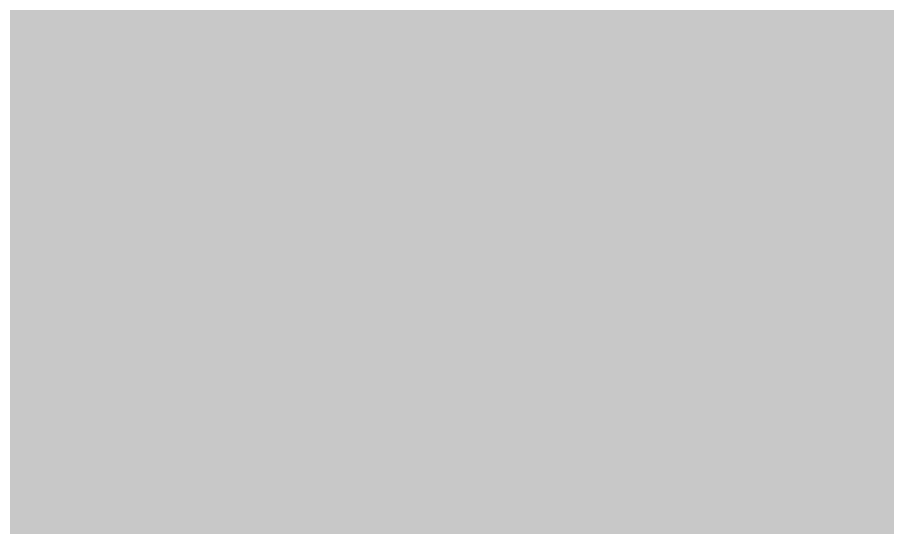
# Model space of a CAD drawing. Extents: x -23 to 289, y -67 to 135.
# Drawn here: x 139.2962 to 139.4091, y 94.648 to 94.7141 of the extents above; entities that cross this region are included whole.
import ezdxf
from ezdxf.enums import TextEntityAlignment as Align

# ---------------------------------------------------------------- set-up
doc = ezdxf.new("R2010")
doc.units = 0
doc.header["$MEASUREMENT"] = 0
for name, color, linetype in [('ASSEMBLY_PART_NUMBERS_BTM', 191, 'CONTINUOUS'), ('DRILL_DRAWING', 21, 'CONTINUOUS'), ('GENERATED_SILKSCREEN_BTM', 255, 'CONTINUOUS')]:
    doc.layers.add(name, color=color, linetype=linetype)
doc.styles.add('VERIBEST_GERBER_0', font='txt')

msp = doc.modelspace()

# ---------------------------------------------------------------- linework, layer by layer
at = {"layer": 'GENERATED_SILKSCREEN_BTM', "const_width": 0.15}
for points in [[(139.3396, 94.1368), (139.338, 94.1312), (139.3348, 94.1264), (139.3292, 94.124), (139.3236, 94.1232), (139.3172, 94.124), (139.3116, 94.1264), (139.3084, 94.1312), (139.3068, 94.1368), (139.3068, 94.6768), (139.3084, 94.6824), (139.3124, 94.6864), (139.3172, 94.6912), (139.3228, 94.6928), (140.0908, 94.6928)], [(139.6708, 94.2832), (139.6644, 94.284), (139.6588, 94.2864), (139.6556, 94.2912), (139.654, 94.2968), (139.654, 94.6592), (139.3396, 94.6592), (139.3396, 94.1368)]]:
    msp.add_lwpolyline(points, dxfattribs=at)

# ---------------------------------------------------------------- texts
at = {"layer": 'ASSEMBLY_PART_NUMBERS_BTM', "style": 'VERIBEST_GERBER_0', "text_generation_flag": 2}
for s, p in [('ERJ-6GEYJ751V', (137.96, 109)), ('ERJ-3EKF10R0V', (138.79, 104.75)), ('CL10B104KB8SFNC', (137.96, 103))]:
    msp.add_text(s, height=2.032, rotation=90, dxfattribs=at).set_placement(p, align=Align.TOP_LEFT)
for s, p in [('ERJ-3GEY0R00V', (150.75, 96.71)), ('CL10B104KB8SFNC', (163.5, 95.54)), ('ERJ-3GEY0R00V', (150.75, 95.21))]:
    msp.add_text(s, height=2.032, dxfattribs=at).set_placement(p, align=Align.TOP_LEFT)
at = {"layer": 'DRILL_DRAWING', "style": 'VERIBEST_GERBER_0'}
msp.add_text('W', height=2, dxfattribs=at).set_placement((138.25, 94.5), align=Align.MIDDLE_CENTER)

doc.saveas('drawing.dxf')
